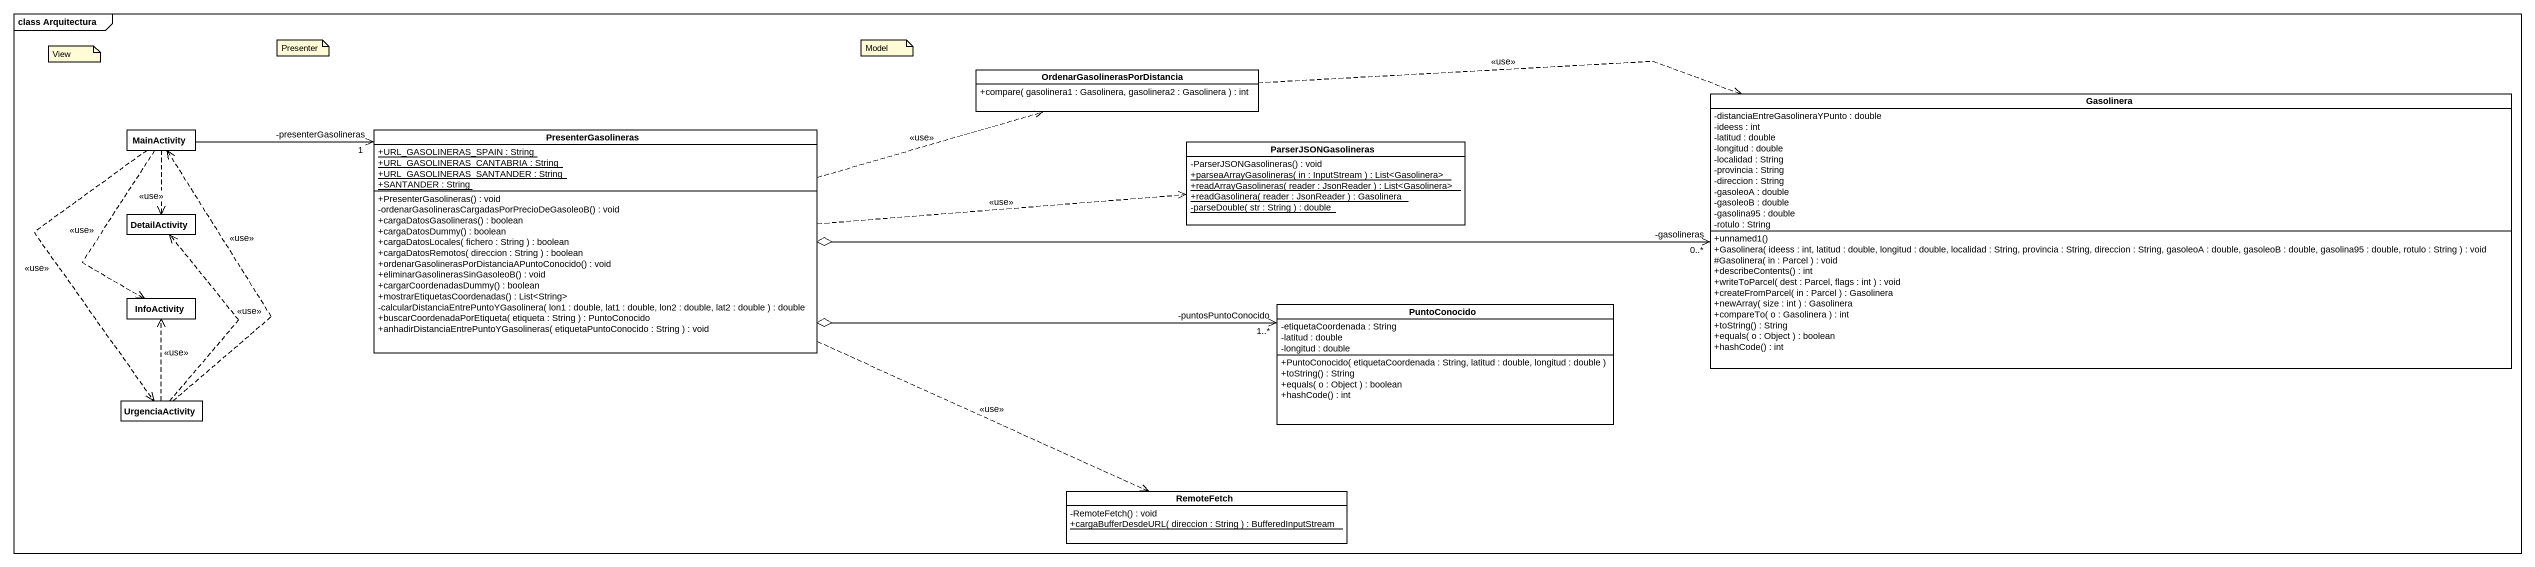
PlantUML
@startuml
mainframe class Arquitectura
hide circle
hide empty members
skinparam classAttributeIconSize 0
class "OrdenarGasolinerasPorDistancia" as OrdenarGasolinerasPorDistanc #FFFFFF {
  +compare( gasolinera1 : Gasolinera, gasolinera2 : Gasolinera ) : int
}
class Gasolinera #FFFFFF {
  -distanciaEntreGasolineraYPunto : double
  -ideess : int
  -latitud : double
  -longitud : double
  -localidad : String
  -provincia : String
  -direccion : String
  -gasoleoA : double
  -gasoleoB : double
  -gasolina95 : double
  -rotulo : String
  +unnamed1()
  +Gasolinera( ideess : int, latitud : double, longitud : double, localidad : String, provincia : String, direccion : String, gasoleoA : double, gasoleoB : double, gasolina95 : double, rotulo : String ) : void
  #Gasolinera( in : Parcel ) : void
  +describeContents() : int
  +writeToParcel( dest : Parcel, flags : int ) : void
  +createFromParcel( in : Parcel ) : Gasolinera
  +newArray( size : int ) : Gasolinera
  +compareTo( o : Gasolinera ) : int
  +toString() : String
  +equals( o : Object ) : boolean
  +hashCode() : int
}
class MainActivity #FFFFFF
class PresenterGasolineras #FFFFFF {
  {static} +URL_GASOLINERAS_SPAIN : String
  {static} +URL_GASOLINERAS_CANTABRIA : String
  {static} +URL_GASOLINERAS_SANTANDER : String
  {static} +SANTANDER : String
  +PresenterGasolineras() : void
  -ordenarGasolinerasCargadasPorPrecioDeGasoleoB() : void
  +cargaDatosGasolineras() : boolean
  +cargaDatosDummy() : boolean
  +cargaDatosLocales( fichero : String ) : boolean
  +cargaDatosRemotos( direccion : String ) : boolean
  +ordenarGasolinerasPorDistanciaAPuntoConocido() : void
  +eliminarGasolinerasSinGasoleoB() : void
  +cargarCoordenadasDummy() : boolean
  +mostrarEtiquetasCoordenadas() : List<String>
  -calcularDistanciaEntrePuntoYGasolinera( lon1 : double, lat1 : double, lon2 : double, lat2 : double ) : double
  +buscarCoordenadaPorEtiqueta( etiqueta : String ) : PuntoConocido
  +anhadirDistanciaEntrePuntoYGasolineras( etiquetaPuntoConocido : String ) : void
}
class ParserJSONGasolineras #FFFFFF {
  -ParserJSONGasolineras() : void
  {static} +parseaArrayGasolineras( in : InputStream ) : List<Gasolinera>
  {static} +readArrayGasolineras( reader : JsonReader ) : List<Gasolinera>
  {static} +readGasolinera( reader : JsonReader ) : Gasolinera
  {static} -parseDouble( str : String ) : double
}
class DetailActivity #FFFFFF
class InfoActivity #FFFFFF
class PuntoConocido #FFFFFF {
  -etiquetaCoordenada : String
  -latitud : double
  -longitud : double
  +PuntoConocido( etiquetaCoordenada : String, latitud : double, longitud : double )
  +toString() : String
  +equals( o : Object ) : boolean
  +hashCode() : int
}
class UrgenciaActivity #FFFFFF
class RemoteFetch #FFFFFF {
  -RemoteFetch() : void
  {static} +cargaBufferDesdeURL( direccion : String ) : BufferedInputStream
}
OrdenarGasolinerasPorDistanc .right.> Gasolinera : <<use>>
MainActivity -right-> "-presenterGasolineras\n1" PresenterGasolineras
MainActivity ..> DetailActivity : <<use>>
MainActivity ..> InfoActivity : <<use>>
MainActivity ..> UrgenciaActivity : <<use>>
PresenterGasolineras .right.> OrdenarGasolinerasPorDistanc : <<use>>
PresenterGasolineras o-right-> "-gasolineras\n0..*" Gasolinera
PresenterGasolineras .right.> ParserJSONGasolineras : <<use>>
PresenterGasolineras o-right-> "-puntosPuntoConocido\n1..*" PuntoConocido
PresenterGasolineras .right.> RemoteFetch : <<use>>
UrgenciaActivity .up.> MainActivity : <<use>>
UrgenciaActivity .up.> DetailActivity : <<use>>
UrgenciaActivity .up.> InfoActivity : <<use>>
note as N1
  View
end note
note as N2
  Presenter
end note
note as N3
  Model
end note
@enduml
